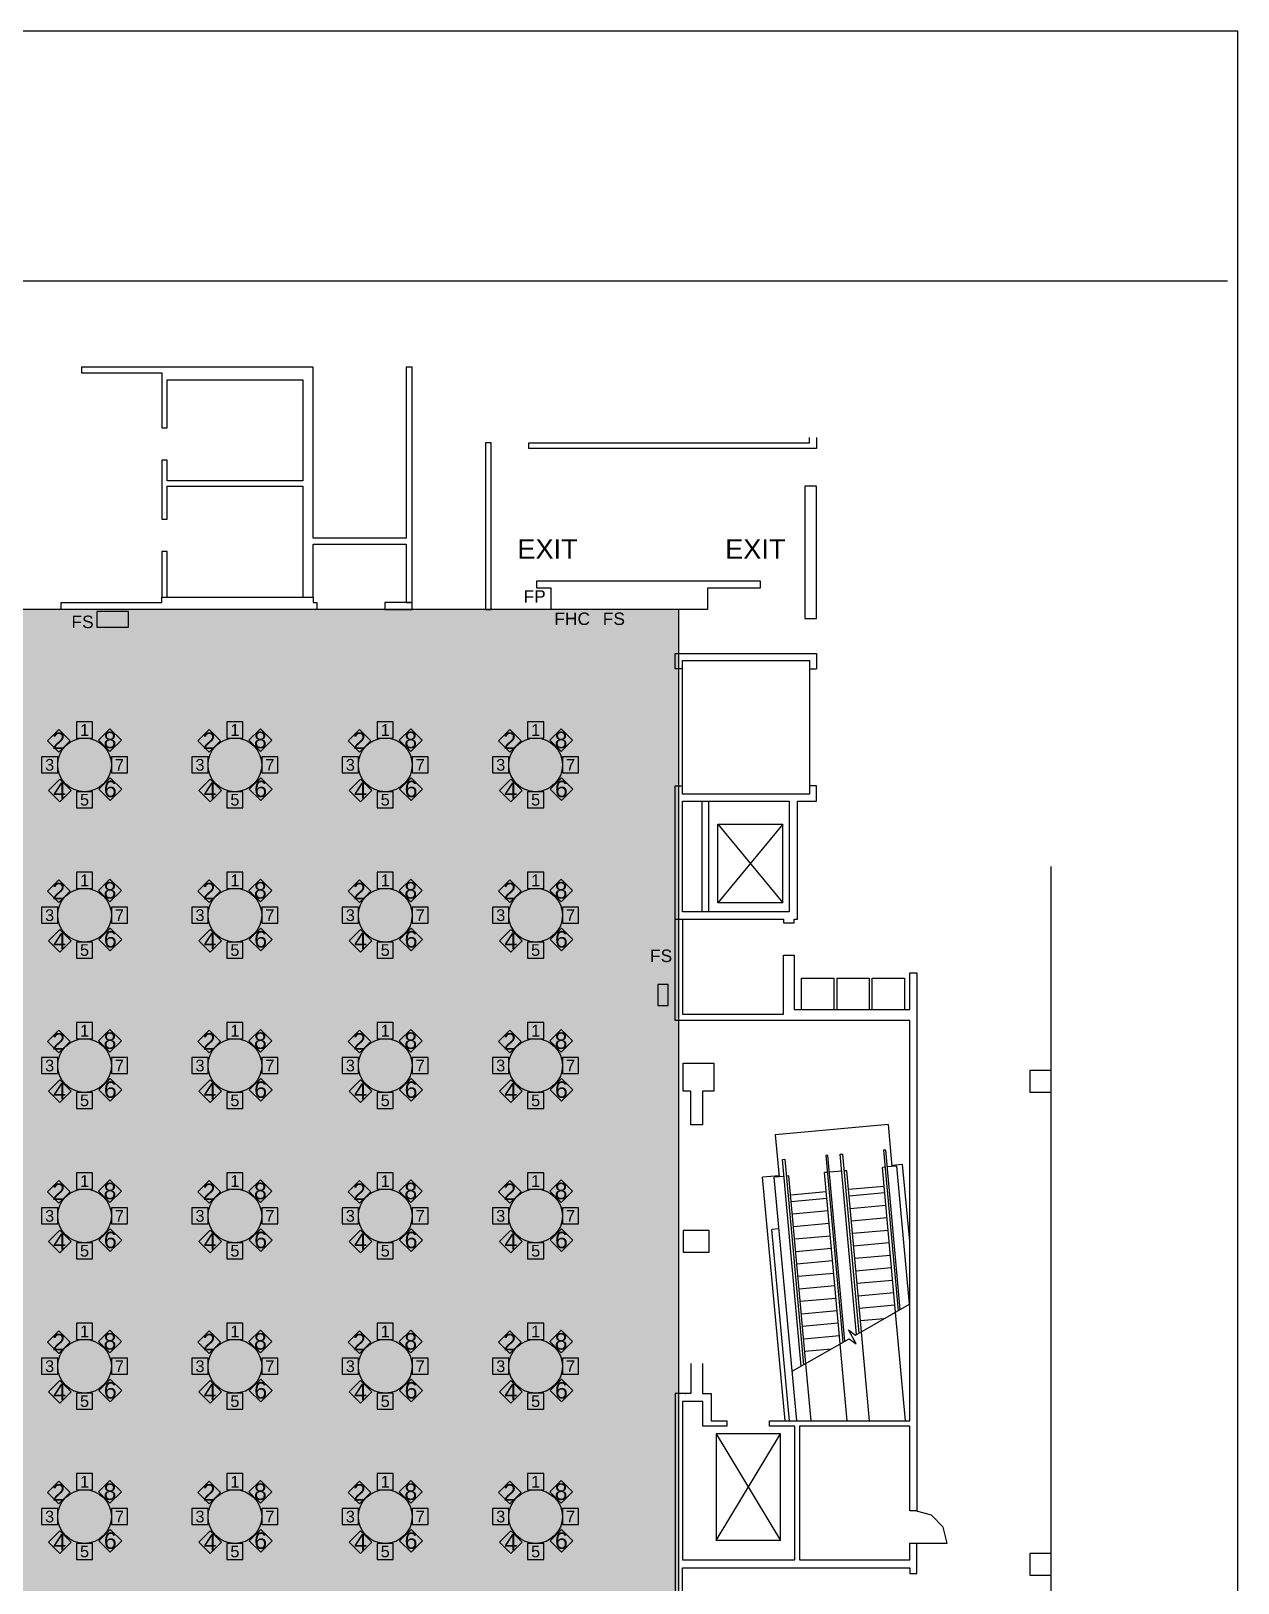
# Model space of a CAD drawing. Header units: feet. Extents: x 280 to 544, y 563 to 815.
# Drawn here: x 431.5 to 543.9, y 670.2 to 814.8 of the extents above; entities that cross this region are included whole.
import ezdxf
from ezdxf.enums import TextEntityAlignment as Align

# ---------------------------------------------------------------- set-up
doc = ezdxf.new("R2010")
doc.units = ezdxf.units.FT
doc.header["$MEASUREMENT"] = 0
for name, color, linetype in [('[labels]', 7, 'Continuous'), ('Background', 7, 'Continuous'), ('Border', 7, 'Continuous'), ('Building', 7, 'Continuous'), ('Layer 1', 7, 'Continuous')]:
    doc.layers.add(name, color=color, linetype=linetype)
doc.styles.add('Arial', font='Arial.ttf')

msp = doc.modelspace()

# ---------------------------------------------------------------- hatches: boundary and pattern name
at = {"layer": 'Background', "lineweight": 0, "true_color": 0xe6e6e6, "transparency": 33554687}
h = msp.add_hatch(color=254, dxfattribs=at)
h.dxf.hatch_style = 1
h.paths.add_polyline_path([(491.79, 760.88), (310.54, 760.88), (310.54, 592.71), (491.79, 592.71)])
at = {"layer": 'Layer 1', "lineweight": 0, "true_color": 0xd5a6bd, "transparency": 33554687}
h = msp.add_hatch(color=9, dxfattribs=at)
edge = h.paths.add_edge_path(flags=0)
edge.add_ellipse((436.46, 746.42), major_axis=(2.5, 0), ratio=1, start_angle=0.0057, end_angle=360, ccw=False)
edge.add_line((438.96, 746.42), (438.96, 746.42))
h = msp.add_hatch(color=9, dxfattribs=at)
edge = h.paths.add_edge_path(flags=0)
edge.add_ellipse((450.46, 746.42), major_axis=(2.5, 0), ratio=1, start_angle=0.0057, end_angle=360, ccw=False)
edge.add_line((452.96, 746.42), (452.96, 746.42))
h = msp.add_hatch(color=9, dxfattribs=at)
edge = h.paths.add_edge_path(flags=0)
edge.add_ellipse((464.46, 746.42), major_axis=(2.5, 0), ratio=1, start_angle=0.0057, end_angle=360, ccw=False)
edge.add_line((466.96, 746.42), (466.96, 746.42))
h = msp.add_hatch(color=9, dxfattribs=at)
edge = h.paths.add_edge_path(flags=0)
edge.add_ellipse((478.46, 746.42), major_axis=(2.5, 0), ratio=1, start_angle=0.0057, end_angle=360, ccw=False)
edge.add_line((480.96, 746.42), (480.96, 746.42))
h = msp.add_hatch(color=9, dxfattribs=at)
edge = h.paths.add_edge_path(flags=0)
edge.add_ellipse((436.46, 732.42), major_axis=(2.5, 0), ratio=1, start_angle=0.0057, end_angle=360, ccw=False)
edge.add_line((438.96, 732.42), (438.96, 732.42))
h = msp.add_hatch(color=9, dxfattribs=at)
edge = h.paths.add_edge_path(flags=0)
edge.add_ellipse((450.46, 732.42), major_axis=(2.5, 0), ratio=1, start_angle=0.0057, end_angle=360, ccw=False)
edge.add_line((452.96, 732.42), (452.96, 732.42))
h = msp.add_hatch(color=9, dxfattribs=at)
edge = h.paths.add_edge_path(flags=0)
edge.add_ellipse((464.46, 732.42), major_axis=(2.5, 0), ratio=1, start_angle=0.0057, end_angle=360, ccw=False)
edge.add_line((466.96, 732.42), (466.96, 732.42))
h = msp.add_hatch(color=9, dxfattribs=at)
edge = h.paths.add_edge_path(flags=0)
edge.add_ellipse((478.46, 732.42), major_axis=(2.5, 0), ratio=1, start_angle=0.0057, end_angle=360, ccw=False)
edge.add_line((480.96, 732.42), (480.96, 732.42))
h = msp.add_hatch(color=9, dxfattribs=at)
edge = h.paths.add_edge_path(flags=0)
edge.add_ellipse((436.46, 718.42), major_axis=(2.5, 0), ratio=1, start_angle=0.0057, end_angle=360, ccw=False)
edge.add_line((438.96, 718.42), (438.96, 718.42))
h = msp.add_hatch(color=9, dxfattribs=at)
edge = h.paths.add_edge_path(flags=0)
edge.add_ellipse((450.46, 718.42), major_axis=(2.5, 0), ratio=1, start_angle=0.0057, end_angle=360, ccw=False)
edge.add_line((452.96, 718.42), (452.96, 718.42))
h = msp.add_hatch(color=9, dxfattribs=at)
edge = h.paths.add_edge_path(flags=0)
edge.add_ellipse((464.46, 718.42), major_axis=(2.5, 0), ratio=1, start_angle=0.0057, end_angle=360, ccw=False)
edge.add_line((466.96, 718.42), (466.96, 718.42))
h = msp.add_hatch(color=9, dxfattribs=at)
edge = h.paths.add_edge_path(flags=0)
edge.add_ellipse((478.46, 718.42), major_axis=(2.5, 0), ratio=1, start_angle=0.0057, end_angle=360, ccw=False)
edge.add_line((480.96, 718.42), (480.96, 718.42))
h = msp.add_hatch(color=9, dxfattribs=at)
edge = h.paths.add_edge_path(flags=0)
edge.add_ellipse((436.46, 704.42), major_axis=(2.5, 0), ratio=1, start_angle=0.0057, end_angle=360, ccw=False)
edge.add_line((438.96, 704.42), (438.96, 704.42))
h = msp.add_hatch(color=9, dxfattribs=at)
edge = h.paths.add_edge_path(flags=0)
edge.add_ellipse((450.46, 704.42), major_axis=(2.5, 0), ratio=1, start_angle=0.0057, end_angle=360, ccw=False)
edge.add_line((452.96, 704.42), (452.96, 704.42))
h = msp.add_hatch(color=9, dxfattribs=at)
edge = h.paths.add_edge_path(flags=0)
edge.add_ellipse((464.46, 704.42), major_axis=(2.5, 0), ratio=1, start_angle=0.0057, end_angle=360, ccw=False)
edge.add_line((466.96, 704.42), (466.96, 704.42))
h = msp.add_hatch(color=9, dxfattribs=at)
edge = h.paths.add_edge_path(flags=0)
edge.add_ellipse((478.46, 704.42), major_axis=(2.5, 0), ratio=1, start_angle=0.0057, end_angle=360, ccw=False)
edge.add_line((480.96, 704.42), (480.96, 704.42))
h = msp.add_hatch(color=9, dxfattribs=at)
edge = h.paths.add_edge_path(flags=0)
edge.add_ellipse((436.46, 690.42), major_axis=(2.5, 0), ratio=1, start_angle=0.0057, end_angle=360, ccw=False)
edge.add_line((438.96, 690.42), (438.96, 690.42))
h = msp.add_hatch(color=9, dxfattribs=at)
edge = h.paths.add_edge_path(flags=0)
edge.add_ellipse((450.46, 690.42), major_axis=(2.5, 0), ratio=1, start_angle=0.0057, end_angle=360, ccw=False)
edge.add_line((452.96, 690.42), (452.96, 690.42))
h = msp.add_hatch(color=9, dxfattribs=at)
edge = h.paths.add_edge_path(flags=0)
edge.add_ellipse((464.46, 690.42), major_axis=(2.5, 0), ratio=1, start_angle=0.0057, end_angle=360, ccw=False)
edge.add_line((466.96, 690.42), (466.96, 690.42))
h = msp.add_hatch(color=9, dxfattribs=at)
edge = h.paths.add_edge_path(flags=0)
edge.add_ellipse((478.46, 690.42), major_axis=(2.5, 0), ratio=1, start_angle=0.0057, end_angle=360, ccw=False)
edge.add_line((480.96, 690.42), (480.96, 690.42))
h = msp.add_hatch(color=9, dxfattribs=at)
edge = h.paths.add_edge_path(flags=0)
edge.add_ellipse((436.46, 676.42), major_axis=(2.5, 0), ratio=1, start_angle=0.0057, end_angle=360, ccw=False)
edge.add_line((438.96, 676.42), (438.96, 676.42))
h = msp.add_hatch(color=9, dxfattribs=at)
edge = h.paths.add_edge_path(flags=0)
edge.add_ellipse((450.46, 676.42), major_axis=(2.5, 0), ratio=1, start_angle=0.0057, end_angle=360, ccw=False)
edge.add_line((452.96, 676.42), (452.96, 676.42))
h = msp.add_hatch(color=9, dxfattribs=at)
edge = h.paths.add_edge_path(flags=0)
edge.add_ellipse((464.46, 676.42), major_axis=(2.5, 0), ratio=1, start_angle=0.0057, end_angle=360, ccw=False)
edge.add_line((466.96, 676.42), (466.96, 676.42))
h = msp.add_hatch(color=9, dxfattribs=at)
edge = h.paths.add_edge_path(flags=0)
edge.add_ellipse((478.46, 676.42), major_axis=(2.5, 0), ratio=1, start_angle=0.0057, end_angle=360, ccw=False)
edge.add_line((480.96, 676.42), (480.96, 676.42))

# ---------------------------------------------------------------- linework, layer by layer
at = {"layer": 'Background', "color": 254, "lineweight": 0, "true_color": 0xe6e6e6, "transparency": 33554687}
msp.add_lwpolyline([(491.79, 760.88), (310.54, 760.88), (310.54, 592.71), (491.79, 592.71)], close=True, dxfattribs=at)
at = {"layer": 'Background', "color": 254, "lineweight": 25, "true_color": 0xe6e6e6}
msp.add_lwpolyline([(491.79, 760.88), (310.54, 760.88), (310.54, 592.71), (491.79, 592.71)], close=True, dxfattribs=at)
at = {"layer": 'Border', "color": 18, "lineweight": 25, "true_color": 0x000000}
msp.add_lwpolyline([(279.85, 562.76), (543.85, 562.76), (543.85, 814.76), (279.85, 814.76)], close=True, dxfattribs=at)
msp.add_lwpolyline([(279.88, 791.49), (542.88, 791.49)], dxfattribs=at)
at = {"layer": 'Building', "color": 18, "lineweight": 25, "true_color": 0x000000}
for points in [[(466.42, 760.88), (466.96, 760.88), (466.96, 761.55), (466.96, 783.46), (466.42, 783.46), (466.42, 767.52), (457.75, 767.52), (457.75, 783.46), (436.18, 783.46), (436.18, 782.92), (443.66, 782.92), (443.66, 777.8), (444.16, 777.8)], [(444.16, 777.8), (444.16, 782.29), (456.78, 782.29), (456.78, 772.87), (444.16, 772.87), (444.16, 774.8), (443.66, 774.8)], [(504.62, 776.9), (504.62, 775.88), (477.83, 775.88), (477.83, 776.42), (503.95, 776.42), (503.95, 776.9)], [(443.66, 774.8), (443.66, 769.3), (444.16, 769.3), (444.16, 772.37), (456.78, 772.37), (456.78, 762.05), (457.75, 762.05), (457.75, 761.55), (458.1, 761.55), (458.1, 760.88), (434.29, 760.88), (434.29, 761.55), (443.66, 761.55), (443.66, 762.05), (457.75, 762.05), (457.75, 766.98), (466.42, 766.98), (466.42, 761.55), (466.96, 761.55), (464.43, 761.55), (464.43, 760.88), (466.42, 760.88)], [(504.62, 772.39), (503.53, 772.39), (503.53, 760.05), (504.62, 760.05), (504.62, 772.36)], [(494.04, 687.13), (492.12, 687.13), (492.12, 672.39), (502.59, 672.39), (502.59, 684.85), (500.25, 684.85), (500.25, 685.35), (513.29, 685.35), (513.29, 722.63), (491.46, 722.63), (491.46, 744.46), (492.12, 744.46), (492.12, 755.38), (491.46, 755.38), (491.46, 756.8), (504.62, 756.8), (504.62, 755.38)], [(492.12, 755.38), (492.12, 756.13), (503.96, 756.13), (503.96, 755.38), (504.62, 755.38)], [(503.96, 755.38), (503.96, 744.46)], [(504.62, 743.05), (504.62, 744.46), (503.96, 744.46), (503.96, 743.71), (492.12, 743.71), (492.12, 744.46)], [(492.12, 743.05), (493.98, 743.05)], [(492.12, 732.74), (492.12, 743.05)], [(494.58, 732.74), (494.58, 743.05)], [(501.54, 731.88), (501.54, 731.71), (502.54, 731.71), (502.54, 732.07), (502.83, 732.07), (502.83, 743.05), (504.62, 743.05)], [(495.42, 740.9), (501.47, 740.9)], [(505.79, 590.6), (515.96, 590.6), (515.96, 609.97), (526.46, 609.97), (526.46, 715.96), (526.46, 717.96), (524.46, 717.96), (524.46, 715.96), (526.46, 715.96), (526.46, 736.96)], [(493.98, 732.74), (492.12, 732.74)], [(501.47, 733.57), (495.42, 733.57)], [(491.46, 732.07), (501.54, 732.07), (501.54, 731.88)], [(492.12, 732.07), (492.12, 723.21), (492.12, 723.21), (501.54, 723.21), (501.54, 723.21), (501.54, 728.71), (501.54, 728.71), (502.54, 728.71), (502.54, 723.63), (504.87, 723.63), (513.29, 723.63), (513.29, 723.63), (513.29, 727.07), (513.96, 727.07), (513.96, 676.96), (513.96, 676.96), (513.29, 676.96), (513.29, 684.85), (513.29, 684.85), (503.03, 684.85), (503.03, 672.39), (503.03, 672.39), (513.29, 672.39), (513.29, 672.39), (513.29, 673.96), (513.29, 673.96), (516.79, 673.96), (516.41, 675.43), (515.33, 676.54), (513.84, 676.96), (513.79, 676.96)], [(503.22, 723.63), (503.22, 726.57), (506.22, 726.57), (506.22, 723.63)], [(506.53, 723.63), (506.53, 726.57), (509.53, 726.57), (509.53, 723.63)], [(509.8, 723.63), (509.8, 726.57), (512.8, 726.57), (512.8, 723.63)], [(511.3, 712.94), (500.77, 711.98)], [(511.67, 709.02), (511.3, 712.94)], [(500.77, 711.98), (501.13, 708.06)], [(503.19, 690.43), (501.45, 709.67), (501.65, 709.69), (503.39, 690.55)], [(507.25, 692.75), (505.68, 710.06), (505.47, 710.04), (507.05, 692.64)], [(508.35, 693.39), (506.83, 710.16), (507.04, 710.18), (508.55, 693.5)], [(512.41, 695.71), (511.06, 710.55), (510.86, 710.53), (512.21, 695.59)], [(501.12, 708.16), (499.57, 708.02)], [(501.12, 708.16), (501.12, 708.12)], [(502.04, 708.15), (501.8, 708.12)], [(503.63, 690.68), (502.04, 708.15)], [(505.61, 708.47), (505.36, 708.45)], [(506.81, 692.5), (505.36, 708.45)], [(506.97, 708.59), (505.82, 708.49)], [(507.43, 708.63), (507.18, 708.61)], [(508.79, 693.64), (507.43, 708.63)], [(508.25, 693.33), (513.26, 696.19), (512.09, 709.06)], [(511, 708.96), (510.75, 708.93)], [(511.97, 695.46), (510.75, 708.93)], [(512.09, 709.06), (511.2, 708.98)], [(513.29, 702.06), (512.62, 709.2), (511.66, 709.11)], [(511.66, 709.11), (511.66, 709.07)], [(501.69, 685.35), (499.57, 708.02)], [(501.59, 708.1), (500.66, 708.02)], [(502.77, 685.35), (500.66, 708.02)], [(510.91, 707.17), (507.59, 706.87)], [(502.21, 706.38), (505.52, 706.68)], [(502.26, 705.77), (505.58, 706.07)], [(510.97, 706.56), (507.65, 706.25)], [(511.07, 705.39), (507.75, 705.09)], [(502.37, 704.6), (505.69, 704.91)], [(511.18, 704.23), (507.86, 703.93)], [(501.11, 703.21), (500.44, 703.15)], [(502.1, 685.35), (500.44, 703.15)], [(502.47, 703.44), (505.79, 703.74)], [(502.58, 702.28), (505.9, 702.58)], [(511.28, 703.07), (507.96, 702.77)], [(502.68, 701.12), (506, 701.42)], [(511.39, 701.91), (508.07, 701.61)], [(502.79, 699.96), (506.11, 700.26)], [(511.49, 700.75), (508.17, 700.45)], [(511.6, 699.58), (508.28, 699.28)], [(502.89, 698.8), (506.21, 699.1)], [(511.7, 698.42), (508.38, 698.12)], [(503, 697.63), (506.32, 697.93)], [(503.1, 696.47), (506.42, 696.77)], [(511.81, 697.26), (508.49, 696.96)], [(503.21, 695.31), (506.53, 695.61)], [(511.91, 696.1), (508.59, 695.8)], [(512.89, 685.35), (511.97, 695.46)], [(502.34, 689.95), (507.65, 692.98), (508.32, 692.5), (507.58, 693.81), (508.25, 693.33)], [(503.31, 694.15), (506.63, 694.45)], [(510.88, 694.83), (508.7, 694.64)], [(503.42, 692.99), (506.74, 693.29)], [(507.46, 685.35), (506.81, 692.5)], [(509.54, 685.35), (508.79, 693.64)], [(503.52, 691.82), (506.02, 692.05)], [(492.92, 690.68), (492.92, 688.94), (492.92, 687.88), (491.46, 687.88), (491.46, 640.63), (492.12, 640.63), (492.12, 671.64), (513.29, 671.64), (513.29, 671.13), (513.96, 671.13), (513.96, 673.96)], [(494, 690.68), (494, 688.94), (494, 687.88), (494.79, 687.88), (494.79, 685.35), (496.27, 685.35), (496.27, 684.85), (494.04, 684.85), (494.04, 687.13)], [(504.11, 685.35), (503.63, 690.68)], [(492.37, 687.88), (492.46, 687.88)], [(495.26, 684.14), (495.26, 674.2)], [(501.26, 674.2), (501.26, 684.14)]]:
    msp.add_lwpolyline(points, dxfattribs=at)
for points in [[(473.79, 776.42), (473.79, 760.88), (474.33, 760.88), (474.33, 776.42)], [(443.66, 766.3), (443.66, 762.05), (444.16, 762.05), (444.16, 766.3)], [(499.37, 763.55), (499.37, 762.88), (494.46, 762.88), (494.46, 760.88), (479.91, 760.88), (479.91, 762.88), (478.58, 762.88), (478.58, 763.55)], [(440.56, 759.26), (440.56, 760.69), (437.62, 760.69), (437.62, 759.26)], [(502.08, 743.05), (502.08, 732.74), (493.98, 732.74), (493.98, 743.05)], [(501.47, 740.9), (495.42, 733.57), (495.42, 740.9), (501.47, 733.57)], [(490.79, 725.96), (489.83, 725.96), (489.83, 724.01), (490.79, 724.01)], [(492.21, 718.63), (495.04, 718.63), (495.04, 718.22), (495.04, 716.05), (494, 716.05), (494, 714.91), (494, 712.91), (492.92, 712.91), (492.92, 714.91), (492.92, 716.05), (492.21, 716.05)], [(494.62, 703.05), (492.21, 703.05), (492.21, 701.05), (494.62, 701.05)], [(495.26, 674.2), (501.26, 684.14), (495.26, 684.14), (501.26, 674.2)], [(526.46, 672.97), (524.46, 672.97), (524.46, 670.97), (526.46, 670.97)]]:
    msp.add_lwpolyline(points, close=True, dxfattribs=at)
at = {"layer": 'Layer 1', "color": 18, "lineweight": 25, "true_color": 0x000000}
for points in [[(437.21, 750.42), (435.71, 750.42), (435.71, 748.92), (437.21, 748.92)], [(451.21, 750.42), (449.71, 750.42), (449.71, 748.92), (451.21, 748.92)], [(465.21, 750.42), (463.71, 750.42), (463.71, 748.92), (465.21, 748.92)], [(479.21, 750.42), (477.71, 750.42), (477.71, 748.92), (479.21, 748.92)], [(435.12, 748.67), (434.06, 749.73), (433, 748.67), (434.06, 747.61)], [(438.83, 749.79), (437.77, 748.73), (438.83, 747.67), (439.89, 748.73)], [(449.12, 748.67), (448.06, 749.73), (447, 748.67), (448.06, 747.61)], [(452.83, 749.79), (451.77, 748.73), (452.83, 747.67), (453.89, 748.73)], [(463.12, 748.67), (462.06, 749.73), (461, 748.67), (462.06, 747.61)], [(466.83, 749.79), (465.77, 748.73), (466.83, 747.67), (467.89, 748.73)], [(477.12, 748.67), (476.06, 749.73), (475, 748.67), (476.06, 747.61)], [(480.83, 749.79), (479.77, 748.73), (480.83, 747.67), (481.89, 748.73)], [(433.96, 747.17), (432.46, 747.17), (432.46, 745.67), (433.96, 745.67)], [(440.46, 747.17), (438.96, 747.17), (438.96, 745.67), (440.46, 745.67)], [(447.96, 747.17), (446.46, 747.17), (446.46, 745.67), (447.96, 745.67)], [(454.46, 747.17), (452.96, 747.17), (452.96, 745.67), (454.46, 745.67)], [(461.96, 747.17), (460.46, 747.17), (460.46, 745.67), (461.96, 745.67)], [(468.46, 747.17), (466.96, 747.17), (466.96, 745.67), (468.46, 745.67)], [(475.96, 747.17), (474.46, 747.17), (474.46, 745.67), (475.96, 745.67)], [(482.46, 747.17), (480.96, 747.17), (480.96, 745.67), (482.46, 745.67)], [(434.15, 745.1), (433.09, 744.04), (434.15, 742.98), (435.21, 744.04)], [(439.92, 744.17), (438.86, 745.23), (437.8, 744.17), (438.86, 743.11)], [(448.15, 745.1), (447.09, 744.04), (448.15, 742.98), (449.21, 744.04)], [(453.92, 744.17), (452.86, 745.23), (451.8, 744.17), (452.86, 743.11)], [(462.15, 745.1), (461.09, 744.04), (462.15, 742.98), (463.21, 744.04)], [(467.92, 744.17), (466.86, 745.23), (465.8, 744.17), (466.86, 743.11)], [(476.15, 745.1), (475.09, 744.04), (476.15, 742.98), (477.21, 744.04)], [(481.92, 744.17), (480.86, 745.23), (479.8, 744.17), (480.86, 743.11)], [(437.21, 743.92), (435.71, 743.92), (435.71, 742.42), (437.21, 742.42)], [(451.21, 743.92), (449.71, 743.92), (449.71, 742.42), (451.21, 742.42)], [(465.21, 743.92), (463.71, 743.92), (463.71, 742.42), (465.21, 742.42)], [(479.21, 743.92), (477.71, 743.92), (477.71, 742.42), (479.21, 742.42)], [(435.12, 734.67), (434.06, 735.73), (433, 734.67), (434.06, 733.61)], [(437.21, 736.42), (435.71, 736.42), (435.71, 734.92), (437.21, 734.92)], [(438.83, 735.79), (437.77, 734.73), (438.83, 733.67), (439.89, 734.73)], [(449.12, 734.67), (448.06, 735.73), (447, 734.67), (448.06, 733.61)], [(451.21, 736.42), (449.71, 736.42), (449.71, 734.92), (451.21, 734.92)], [(452.83, 735.79), (451.77, 734.73), (452.83, 733.67), (453.89, 734.73)], [(463.12, 734.67), (462.06, 735.73), (461, 734.67), (462.06, 733.61)], [(465.21, 736.42), (463.71, 736.42), (463.71, 734.92), (465.21, 734.92)], [(466.83, 735.79), (465.77, 734.73), (466.83, 733.67), (467.89, 734.73)], [(477.12, 734.67), (476.06, 735.73), (475, 734.67), (476.06, 733.61)], [(479.21, 736.42), (477.71, 736.42), (477.71, 734.92), (479.21, 734.92)], [(480.83, 735.79), (479.77, 734.73), (480.83, 733.67), (481.89, 734.73)], [(433.96, 733.17), (432.46, 733.17), (432.46, 731.67), (433.96, 731.67)], [(440.46, 733.17), (438.96, 733.17), (438.96, 731.67), (440.46, 731.67)], [(447.96, 733.17), (446.46, 733.17), (446.46, 731.67), (447.96, 731.67)], [(454.46, 733.17), (452.96, 733.17), (452.96, 731.67), (454.46, 731.67)], [(461.96, 733.17), (460.46, 733.17), (460.46, 731.67), (461.96, 731.67)], [(468.46, 733.17), (466.96, 733.17), (466.96, 731.67), (468.46, 731.67)], [(475.96, 733.17), (474.46, 733.17), (474.46, 731.67), (475.96, 731.67)], [(482.46, 733.17), (480.96, 733.17), (480.96, 731.67), (482.46, 731.67)], [(434.15, 731.1), (433.09, 730.04), (434.15, 728.98), (435.21, 730.04)], [(437.21, 729.92), (435.71, 729.92), (435.71, 728.42), (437.21, 728.42)], [(439.92, 730.17), (438.86, 731.23), (437.8, 730.17), (438.86, 729.11)], [(448.15, 731.1), (447.09, 730.04), (448.15, 728.98), (449.21, 730.04)], [(451.21, 729.92), (449.71, 729.92), (449.71, 728.42), (451.21, 728.42)], [(453.92, 730.17), (452.86, 731.23), (451.8, 730.17), (452.86, 729.11)], [(462.15, 731.1), (461.09, 730.04), (462.15, 728.98), (463.21, 730.04)], [(465.21, 729.92), (463.71, 729.92), (463.71, 728.42), (465.21, 728.42)], [(467.92, 730.17), (466.86, 731.23), (465.8, 730.17), (466.86, 729.11)], [(476.15, 731.1), (475.09, 730.04), (476.15, 728.98), (477.21, 730.04)], [(479.21, 729.92), (477.71, 729.92), (477.71, 728.42), (479.21, 728.42)], [(481.92, 730.17), (480.86, 731.23), (479.8, 730.17), (480.86, 729.11)], [(435.12, 720.67), (434.06, 721.73), (433, 720.67), (434.06, 719.61)], [(437.21, 722.42), (435.71, 722.42), (435.71, 720.92), (437.21, 720.92)], [(438.83, 721.79), (437.77, 720.73), (438.83, 719.67), (439.89, 720.73)], [(449.12, 720.67), (448.06, 721.73), (447, 720.67), (448.06, 719.61)], [(451.21, 722.42), (449.71, 722.42), (449.71, 720.92), (451.21, 720.92)], [(452.83, 721.79), (451.77, 720.73), (452.83, 719.67), (453.89, 720.73)], [(463.12, 720.67), (462.06, 721.73), (461, 720.67), (462.06, 719.61)], [(465.21, 722.42), (463.71, 722.42), (463.71, 720.92), (465.21, 720.92)], [(466.83, 721.79), (465.77, 720.73), (466.83, 719.67), (467.89, 720.73)], [(477.12, 720.67), (476.06, 721.73), (475, 720.67), (476.06, 719.61)], [(479.21, 722.42), (477.71, 722.42), (477.71, 720.92), (479.21, 720.92)], [(480.83, 721.79), (479.77, 720.73), (480.83, 719.67), (481.89, 720.73)], [(433.96, 719.17), (432.46, 719.17), (432.46, 717.67), (433.96, 717.67)], [(440.46, 719.17), (438.96, 719.17), (438.96, 717.67), (440.46, 717.67)], [(447.96, 719.17), (446.46, 719.17), (446.46, 717.67), (447.96, 717.67)], [(454.46, 719.17), (452.96, 719.17), (452.96, 717.67), (454.46, 717.67)], [(461.96, 719.17), (460.46, 719.17), (460.46, 717.67), (461.96, 717.67)], [(468.46, 719.17), (466.96, 719.17), (466.96, 717.67), (468.46, 717.67)], [(475.96, 719.17), (474.46, 719.17), (474.46, 717.67), (475.96, 717.67)], [(482.46, 719.17), (480.96, 719.17), (480.96, 717.67), (482.46, 717.67)], [(434.15, 717.1), (433.09, 716.04), (434.15, 714.98), (435.21, 716.04)], [(439.92, 716.17), (438.86, 717.23), (437.8, 716.17), (438.86, 715.11)], [(448.15, 717.1), (447.09, 716.04), (448.15, 714.98), (449.21, 716.04)], [(453.92, 716.17), (452.86, 717.23), (451.8, 716.17), (452.86, 715.11)], [(462.15, 717.1), (461.09, 716.04), (462.15, 714.98), (463.21, 716.04)], [(467.92, 716.17), (466.86, 717.23), (465.8, 716.17), (466.86, 715.11)], [(476.15, 717.1), (475.09, 716.04), (476.15, 714.98), (477.21, 716.04)], [(481.92, 716.17), (480.86, 717.23), (479.8, 716.17), (480.86, 715.11)], [(437.21, 715.92), (435.71, 715.92), (435.71, 714.42), (437.21, 714.42)], [(451.21, 715.92), (449.71, 715.92), (449.71, 714.42), (451.21, 714.42)], [(465.21, 715.92), (463.71, 715.92), (463.71, 714.42), (465.21, 714.42)], [(479.21, 715.92), (477.71, 715.92), (477.71, 714.42), (479.21, 714.42)], [(437.21, 708.42), (435.71, 708.42), (435.71, 706.92), (437.21, 706.92)], [(451.21, 708.42), (449.71, 708.42), (449.71, 706.92), (451.21, 706.92)], [(465.21, 708.42), (463.71, 708.42), (463.71, 706.92), (465.21, 706.92)], [(479.21, 708.42), (477.71, 708.42), (477.71, 706.92), (479.21, 706.92)], [(435.12, 706.67), (434.06, 707.73), (433, 706.67), (434.06, 705.61)], [(438.83, 707.79), (437.77, 706.73), (438.83, 705.67), (439.89, 706.73)], [(449.12, 706.67), (448.06, 707.73), (447, 706.67), (448.06, 705.61)], [(452.83, 707.79), (451.77, 706.73), (452.83, 705.67), (453.89, 706.73)], [(463.12, 706.67), (462.06, 707.73), (461, 706.67), (462.06, 705.61)], [(466.83, 707.79), (465.77, 706.73), (466.83, 705.67), (467.89, 706.73)], [(477.12, 706.67), (476.06, 707.73), (475, 706.67), (476.06, 705.61)], [(480.83, 707.79), (479.77, 706.73), (480.83, 705.67), (481.89, 706.73)], [(433.96, 705.17), (432.46, 705.17), (432.46, 703.67), (433.96, 703.67)], [(440.46, 705.17), (438.96, 705.17), (438.96, 703.67), (440.46, 703.67)], [(447.96, 705.17), (446.46, 705.17), (446.46, 703.67), (447.96, 703.67)], [(454.46, 705.17), (452.96, 705.17), (452.96, 703.67), (454.46, 703.67)], [(461.96, 705.17), (460.46, 705.17), (460.46, 703.67), (461.96, 703.67)], [(468.46, 705.17), (466.96, 705.17), (466.96, 703.67), (468.46, 703.67)], [(475.96, 705.17), (474.46, 705.17), (474.46, 703.67), (475.96, 703.67)], [(482.46, 705.17), (480.96, 705.17), (480.96, 703.67), (482.46, 703.67)], [(434.15, 703.1), (433.09, 702.04), (434.15, 700.98), (435.21, 702.04)], [(439.92, 702.17), (438.86, 703.23), (437.8, 702.17), (438.86, 701.11)], [(448.15, 703.1), (447.09, 702.04), (448.15, 700.98), (449.21, 702.04)], [(453.92, 702.17), (452.86, 703.23), (451.8, 702.17), (452.86, 701.11)], [(462.15, 703.1), (461.09, 702.04), (462.15, 700.98), (463.21, 702.04)], [(467.92, 702.17), (466.86, 703.23), (465.8, 702.17), (466.86, 701.11)], [(476.15, 703.1), (475.09, 702.04), (476.15, 700.98), (477.21, 702.04)], [(481.92, 702.17), (480.86, 703.23), (479.8, 702.17), (480.86, 701.11)], [(437.21, 701.92), (435.71, 701.92), (435.71, 700.42), (437.21, 700.42)], [(451.21, 701.92), (449.71, 701.92), (449.71, 700.42), (451.21, 700.42)], [(465.21, 701.92), (463.71, 701.92), (463.71, 700.42), (465.21, 700.42)], [(479.21, 701.92), (477.71, 701.92), (477.71, 700.42), (479.21, 700.42)], [(435.12, 692.67), (434.06, 693.73), (433, 692.67), (434.06, 691.61)], [(437.21, 694.42), (435.71, 694.42), (435.71, 692.92), (437.21, 692.92)], [(438.83, 693.79), (437.77, 692.73), (438.83, 691.67), (439.89, 692.73)], [(449.12, 692.67), (448.06, 693.73), (447, 692.67), (448.06, 691.61)], [(451.21, 694.42), (449.71, 694.42), (449.71, 692.92), (451.21, 692.92)], [(452.83, 693.79), (451.77, 692.73), (452.83, 691.67), (453.89, 692.73)], [(463.12, 692.67), (462.06, 693.73), (461, 692.67), (462.06, 691.61)], [(465.21, 694.42), (463.71, 694.42), (463.71, 692.92), (465.21, 692.92)], [(466.83, 693.79), (465.77, 692.73), (466.83, 691.67), (467.89, 692.73)], [(477.12, 692.67), (476.06, 693.73), (475, 692.67), (476.06, 691.61)], [(479.21, 694.42), (477.71, 694.42), (477.71, 692.92), (479.21, 692.92)], [(480.83, 693.79), (479.77, 692.73), (480.83, 691.67), (481.89, 692.73)], [(433.96, 691.17), (432.46, 691.17), (432.46, 689.67), (433.96, 689.67)], [(440.46, 691.17), (438.96, 691.17), (438.96, 689.67), (440.46, 689.67)], [(447.96, 691.17), (446.46, 691.17), (446.46, 689.67), (447.96, 689.67)], [(454.46, 691.17), (452.96, 691.17), (452.96, 689.67), (454.46, 689.67)], [(461.96, 691.17), (460.46, 691.17), (460.46, 689.67), (461.96, 689.67)], [(468.46, 691.17), (466.96, 691.17), (466.96, 689.67), (468.46, 689.67)], [(475.96, 691.17), (474.46, 691.17), (474.46, 689.67), (475.96, 689.67)], [(482.46, 691.17), (480.96, 691.17), (480.96, 689.67), (482.46, 689.67)], [(434.15, 689.1), (433.09, 688.04), (434.15, 686.98), (435.21, 688.04)], [(437.21, 687.92), (435.71, 687.92), (435.71, 686.42), (437.21, 686.42)], [(439.92, 688.17), (438.86, 689.23), (437.8, 688.17), (438.86, 687.11)], [(448.15, 689.1), (447.09, 688.04), (448.15, 686.98), (449.21, 688.04)], [(451.21, 687.92), (449.71, 687.92), (449.71, 686.42), (451.21, 686.42)], [(453.92, 688.17), (452.86, 689.23), (451.8, 688.17), (452.86, 687.11)], [(462.15, 689.1), (461.09, 688.04), (462.15, 686.98), (463.21, 688.04)], [(465.21, 687.92), (463.71, 687.92), (463.71, 686.42), (465.21, 686.42)], [(467.92, 688.17), (466.86, 689.23), (465.8, 688.17), (466.86, 687.11)], [(476.15, 689.1), (475.09, 688.04), (476.15, 686.98), (477.21, 688.04)], [(479.21, 687.92), (477.71, 687.92), (477.71, 686.42), (479.21, 686.42)], [(481.92, 688.17), (480.86, 689.23), (479.8, 688.17), (480.86, 687.11)], [(435.12, 678.67), (434.06, 679.73), (433, 678.67), (434.06, 677.61)], [(437.21, 680.42), (435.71, 680.42), (435.71, 678.92), (437.21, 678.92)], [(438.83, 679.79), (437.77, 678.73), (438.83, 677.67), (439.89, 678.73)], [(449.12, 678.67), (448.06, 679.73), (447, 678.67), (448.06, 677.61)], [(451.21, 680.42), (449.71, 680.42), (449.71, 678.92), (451.21, 678.92)], [(452.83, 679.79), (451.77, 678.73), (452.83, 677.67), (453.89, 678.73)], [(463.12, 678.67), (462.06, 679.73), (461, 678.67), (462.06, 677.61)], [(465.21, 680.42), (463.71, 680.42), (463.71, 678.92), (465.21, 678.92)], [(466.83, 679.79), (465.77, 678.73), (466.83, 677.67), (467.89, 678.73)], [(477.12, 678.67), (476.06, 679.73), (475, 678.67), (476.06, 677.61)], [(479.21, 680.42), (477.71, 680.42), (477.71, 678.92), (479.21, 678.92)], [(480.83, 679.79), (479.77, 678.73), (480.83, 677.67), (481.89, 678.73)], [(433.96, 677.17), (432.46, 677.17), (432.46, 675.67), (433.96, 675.67)], [(440.46, 677.17), (438.96, 677.17), (438.96, 675.67), (440.46, 675.67)], [(447.96, 677.17), (446.46, 677.17), (446.46, 675.67), (447.96, 675.67)], [(454.46, 677.17), (452.96, 677.17), (452.96, 675.67), (454.46, 675.67)], [(461.96, 677.17), (460.46, 677.17), (460.46, 675.67), (461.96, 675.67)], [(468.46, 677.17), (466.96, 677.17), (466.96, 675.67), (468.46, 675.67)], [(475.96, 677.17), (474.46, 677.17), (474.46, 675.67), (475.96, 675.67)], [(482.46, 677.17), (480.96, 677.17), (480.96, 675.67), (482.46, 675.67)], [(434.15, 675.1), (433.09, 674.04), (434.15, 672.98), (435.21, 674.04)], [(439.92, 674.17), (438.86, 675.23), (437.8, 674.17), (438.86, 673.11)], [(448.15, 675.1), (447.09, 674.04), (448.15, 672.98), (449.21, 674.04)], [(453.92, 674.17), (452.86, 675.23), (451.8, 674.17), (452.86, 673.11)], [(462.15, 675.1), (461.09, 674.04), (462.15, 672.98), (463.21, 674.04)], [(467.92, 674.17), (466.86, 675.23), (465.8, 674.17), (466.86, 673.11)], [(476.15, 675.1), (475.09, 674.04), (476.15, 672.98), (477.21, 674.04)], [(481.92, 674.17), (480.86, 675.23), (479.8, 674.17), (480.86, 673.11)], [(437.21, 673.92), (435.71, 673.92), (435.71, 672.42), (437.21, 672.42)], [(451.21, 673.92), (449.71, 673.92), (449.71, 672.42), (451.21, 672.42)], [(465.21, 673.92), (463.71, 673.92), (463.71, 672.42), (465.21, 672.42)], [(479.21, 673.92), (477.71, 673.92), (477.71, 672.42), (479.21, 672.42)]]:
    msp.add_lwpolyline(points, close=True, dxfattribs=at)
for centre in [(436.46, 746.42), (450.46, 746.42), (464.46, 746.42), (478.46, 746.42), (436.46, 732.42), (450.46, 732.42), (464.46, 732.42), (478.46, 732.42), (436.46, 718.42), (450.46, 718.42), (464.46, 718.42), (478.46, 718.42), (436.46, 704.42), (450.46, 704.42), (464.46, 704.42), (478.46, 704.42), (436.46, 690.42), (450.46, 690.42), (464.46, 690.42), (478.46, 690.42), (436.46, 676.42), (450.46, 676.42), (464.46, 676.42), (478.46, 676.42)]:
    msp.add_ellipse(centre, major_axis=(2.5, 0), ratio=1, dxfattribs=at)

# ---------------------------------------------------------------- texts
at = {"layer": '[labels]', "color": 18, "true_color": 0x000000, "attachment_point": 5, "line_spacing_factor": 0.85, "style": 'Arial'}
for s, insert, char_height, width in [('1', (436.46, 749.67), 1.09, 1.5), ('1', (450.46, 749.67), 1.09, 1.5), ('1', (464.46, 749.67), 1.09, 1.5), ('1', (478.46, 749.67), 1.09, 1.5), ('2', (434.06, 748.67), 1.54, 2.1213), ('8', (438.83, 748.73), 1.54, 2.1213), ('2', (448.06, 748.67), 1.54, 2.1213), ('8', (452.83, 748.73), 1.54, 2.1213), ('2', (462.06, 748.67), 1.54, 2.1213), ('8', (466.83, 748.73), 1.54, 2.1213), ('2', (476.06, 748.67), 1.54, 2.1213), ('8', (480.83, 748.73), 1.54, 2.1213), ('3', (433.21, 746.42), 1.09, 1.5), ('7', (439.71, 746.42), 1.09, 1.5), ('3', (447.21, 746.42), 1.09, 1.5), ('7', (453.71, 746.42), 1.09, 1.5), ('3', (461.21, 746.42), 1.09, 1.5), ('7', (467.71, 746.42), 1.09, 1.5), ('3', (475.21, 746.42), 1.09, 1.5), ('7', (481.71, 746.42), 1.09, 1.5), ('4', (434.15, 744.04), 1.54, 2.1213), ('6', (438.86, 744.17), 1.54, 2.1213), ('4', (448.15, 744.04), 1.54, 2.1213), ('6', (452.86, 744.17), 1.54, 2.1213), ('4', (462.15, 744.04), 1.54, 2.1213), ('6', (466.86, 744.17), 1.54, 2.1213), ('4', (476.15, 744.04), 1.54, 2.1213), ('6', (480.86, 744.17), 1.54, 2.1213), ('5', (436.46, 743.17), 1.09, 1.5), ('5', (450.46, 743.17), 1.09, 1.5), ('5', (464.46, 743.17), 1.09, 1.5), ('5', (478.46, 743.17), 1.09, 1.5), ('1', (436.46, 735.67), 1.09, 1.5), ('1', (450.46, 735.67), 1.09, 1.5), ('1', (464.46, 735.67), 1.09, 1.5), ('1', (478.46, 735.67), 1.09, 1.5), ('2', (434.06, 734.67), 1.54, 2.1213), ('8', (438.83, 734.73), 1.54, 2.1213), ('2', (448.06, 734.67), 1.54, 2.1213), ('8', (452.83, 734.73), 1.54, 2.1213), ('2', (462.06, 734.67), 1.54, 2.1213), ('8', (466.83, 734.73), 1.54, 2.1213), ('2', (476.06, 734.67), 1.54, 2.1213), ('8', (480.83, 734.73), 1.54, 2.1213), ('3', (433.21, 732.42), 1.09, 1.5), ('7', (439.71, 732.42), 1.09, 1.5), ('3', (447.21, 732.42), 1.09, 1.5), ('7', (453.71, 732.42), 1.09, 1.5), ('3', (461.21, 732.42), 1.09, 1.5), ('7', (467.71, 732.42), 1.09, 1.5), ('3', (475.21, 732.42), 1.09, 1.5), ('7', (481.71, 732.42), 1.09, 1.5), ('4', (434.15, 730.04), 1.54, 2.1213), ('6', (438.86, 730.17), 1.54, 2.1213), ('4', (448.15, 730.04), 1.54, 2.1213), ('6', (452.86, 730.17), 1.54, 2.1213), ('4', (462.15, 730.04), 1.54, 2.1213), ('6', (466.86, 730.17), 1.54, 2.1213), ('4', (476.15, 730.04), 1.54, 2.1213), ('6', (480.86, 730.17), 1.54, 2.1213), ('5', (436.46, 729.17), 1.09, 1.5), ('5', (450.46, 729.17), 1.09, 1.5), ('5', (464.46, 729.17), 1.09, 1.5), ('5', (478.46, 729.17), 1.09, 1.5), ('2', (434.06, 720.67), 1.54, 2.1213), ('1', (436.46, 721.67), 1.09, 1.5), ('8', (438.83, 720.73), 1.54, 2.1213), ('2', (448.06, 720.67), 1.54, 2.1213), ('1', (450.46, 721.67), 1.09, 1.5), ('8', (452.83, 720.73), 1.54, 2.1213), ('2', (462.06, 720.67), 1.54, 2.1213), ('1', (464.46, 721.67), 1.09, 1.5), ('8', (466.83, 720.73), 1.54, 2.1213), ('2', (476.06, 720.67), 1.54, 2.1213), ('1', (478.46, 721.67), 1.09, 1.5), ('8', (480.83, 720.73), 1.54, 2.1213), ('3', (433.21, 718.42), 1.09, 1.5), ('7', (439.71, 718.42), 1.09, 1.5), ('3', (447.21, 718.42), 1.09, 1.5), ('7', (453.71, 718.42), 1.09, 1.5), ('3', (461.21, 718.42), 1.09, 1.5), ('7', (467.71, 718.42), 1.09, 1.5), ('3', (475.21, 718.42), 1.09, 1.5), ('7', (481.71, 718.42), 1.09, 1.5), ('4', (434.15, 716.04), 1.54, 2.1213), ('6', (438.86, 716.17), 1.54, 2.1213), ('4', (448.15, 716.04), 1.54, 2.1213), ('6', (452.86, 716.17), 1.54, 2.1213), ('4', (462.15, 716.04), 1.54, 2.1213), ('6', (466.86, 716.17), 1.54, 2.1213), ('4', (476.15, 716.04), 1.54, 2.1213), ('6', (480.86, 716.17), 1.54, 2.1213), ('5', (436.46, 715.17), 1.09, 1.5), ('5', (450.46, 715.17), 1.09, 1.5), ('5', (464.46, 715.17), 1.09, 1.5), ('5', (478.46, 715.17), 1.09, 1.5), ('1', (436.46, 707.67), 1.09, 1.5), ('1', (450.46, 707.67), 1.09, 1.5), ('1', (464.46, 707.67), 1.09, 1.5), ('1', (478.46, 707.67), 1.09, 1.5), ('2', (434.06, 706.67), 1.54, 2.1213), ('8', (438.83, 706.73), 1.54, 2.1213), ('2', (448.06, 706.67), 1.54, 2.1213), ('8', (452.83, 706.73), 1.54, 2.1213), ('2', (462.06, 706.67), 1.54, 2.1213), ('8', (466.83, 706.73), 1.54, 2.1213), ('2', (476.06, 706.67), 1.54, 2.1213), ('8', (480.83, 706.73), 1.54, 2.1213), ('3', (433.21, 704.42), 1.09, 1.5), ('7', (439.71, 704.42), 1.09, 1.5), ('3', (447.21, 704.42), 1.09, 1.5), ('7', (453.71, 704.42), 1.09, 1.5), ('3', (461.21, 704.42), 1.09, 1.5), ('7', (467.71, 704.42), 1.09, 1.5), ('3', (475.21, 704.42), 1.09, 1.5), ('7', (481.71, 704.42), 1.09, 1.5), ('4', (434.15, 702.04), 1.54, 2.1213), ('6', (438.86, 702.17), 1.54, 2.1213), ('4', (448.15, 702.04), 1.54, 2.1213), ('6', (452.86, 702.17), 1.54, 2.1213), ('4', (462.15, 702.04), 1.54, 2.1213), ('6', (466.86, 702.17), 1.54, 2.1213), ('4', (476.15, 702.04), 1.54, 2.1213), ('6', (480.86, 702.17), 1.54, 2.1213), ('5', (436.46, 701.17), 1.09, 1.5), ('5', (450.46, 701.17), 1.09, 1.5), ('5', (464.46, 701.17), 1.09, 1.5), ('5', (478.46, 701.17), 1.09, 1.5), ('1', (436.46, 693.67), 1.09, 1.5), ('1', (450.46, 693.67), 1.09, 1.5), ('1', (464.46, 693.67), 1.09, 1.5), ('1', (478.46, 693.67), 1.09, 1.5), ('2', (434.06, 692.67), 1.54, 2.1213), ('8', (438.83, 692.73), 1.54, 2.1213), ('2', (448.06, 692.67), 1.54, 2.1213), ('8', (452.83, 692.73), 1.54, 2.1213), ('2', (462.06, 692.67), 1.54, 2.1213), ('8', (466.83, 692.73), 1.54, 2.1213), ('2', (476.06, 692.67), 1.54, 2.1213), ('8', (480.83, 692.73), 1.54, 2.1213), ('3', (433.21, 690.42), 1.09, 1.5), ('7', (439.71, 690.42), 1.09, 1.5), ('3', (447.21, 690.42), 1.09, 1.5), ('7', (453.71, 690.42), 1.09, 1.5), ('3', (461.21, 690.42), 1.09, 1.5), ('7', (467.71, 690.42), 1.09, 1.5), ('3', (475.21, 690.42), 1.09, 1.5), ('7', (481.71, 690.42), 1.09, 1.5), ('4', (434.15, 688.04), 1.54, 2.1213), ('6', (438.86, 688.17), 1.54, 2.1213), ('4', (448.15, 688.04), 1.54, 2.1213), ('6', (452.86, 688.17), 1.54, 2.1213), ('4', (462.15, 688.04), 1.54, 2.1213), ('6', (466.86, 688.17), 1.54, 2.1213), ('4', (476.15, 688.04), 1.54, 2.1213), ('6', (480.86, 688.17), 1.54, 2.1213), ('5', (436.46, 687.17), 1.09, 1.5), ('5', (450.46, 687.17), 1.09, 1.5), ('5', (464.46, 687.17), 1.09, 1.5), ('5', (478.46, 687.17), 1.09, 1.5), ('2', (434.06, 678.67), 1.54, 2.1213), ('1', (436.46, 679.67), 1.09, 1.5), ('8', (438.83, 678.73), 1.54, 2.1213), ('2', (448.06, 678.67), 1.54, 2.1213), ('1', (450.46, 679.67), 1.09, 1.5), ('8', (452.83, 678.73), 1.54, 2.1213), ('2', (462.06, 678.67), 1.54, 2.1213), ('1', (464.46, 679.67), 1.09, 1.5), ('8', (466.83, 678.73), 1.54, 2.1213), ('2', (476.06, 678.67), 1.54, 2.1213), ('1', (478.46, 679.67), 1.09, 1.5), ('8', (480.83, 678.73), 1.54, 2.1213), ('3', (433.21, 676.42), 1.09, 1.5), ('7', (439.71, 676.42), 1.09, 1.5), ('3', (447.21, 676.42), 1.09, 1.5), ('7', (453.71, 676.42), 1.09, 1.5), ('3', (461.21, 676.42), 1.09, 1.5), ('7', (467.71, 676.42), 1.09, 1.5), ('3', (475.21, 676.42), 1.09, 1.5), ('7', (481.71, 676.42), 1.09, 1.5), ('6', (438.86, 674.17), 1.54, 2.1213), ('6', (452.86, 674.17), 1.54, 2.1213), ('6', (466.86, 674.17), 1.54, 2.1213), ('6', (480.86, 674.17), 1.54, 2.1213), ('4', (434.15, 674.04), 1.54, 2.1213), ('5', (436.46, 673.17), 1.09, 1.5), ('4', (448.15, 674.04), 1.54, 2.1213), ('5', (450.46, 673.17), 1.09, 1.5), ('4', (462.15, 674.04), 1.54, 2.1213), ('5', (464.46, 673.17), 1.09, 1.5), ('4', (476.15, 674.04), 1.54, 2.1213), ('5', (478.46, 673.17), 1.09, 1.5)]:
    msp.add_mtext(s, dxfattribs=dict(at, insert=insert, char_height=char_height, width=width))
at = {"layer": 'Building', "color": 18, "true_color": 0x000000, "style": 'Arial'}
for s, height, p in [('EXIT', 1.812, (476.76, 767.43)), ('EXIT', 1.812, (496.1, 767.43)), ('FP', 1.16, (477.33, 762.69)), ('FS', 1.16, (435.24, 760.32)), ('FHC', 1.16, (480.2, 760.61)), ('FS', 1.16, (484.71, 760.61)), ('FS', 1.16, (489.11, 729.22))]:
    msp.add_text(s, height=height, dxfattribs=at).set_placement(p, align=Align.TOP_LEFT)

doc.saveas('drawing.dxf')
